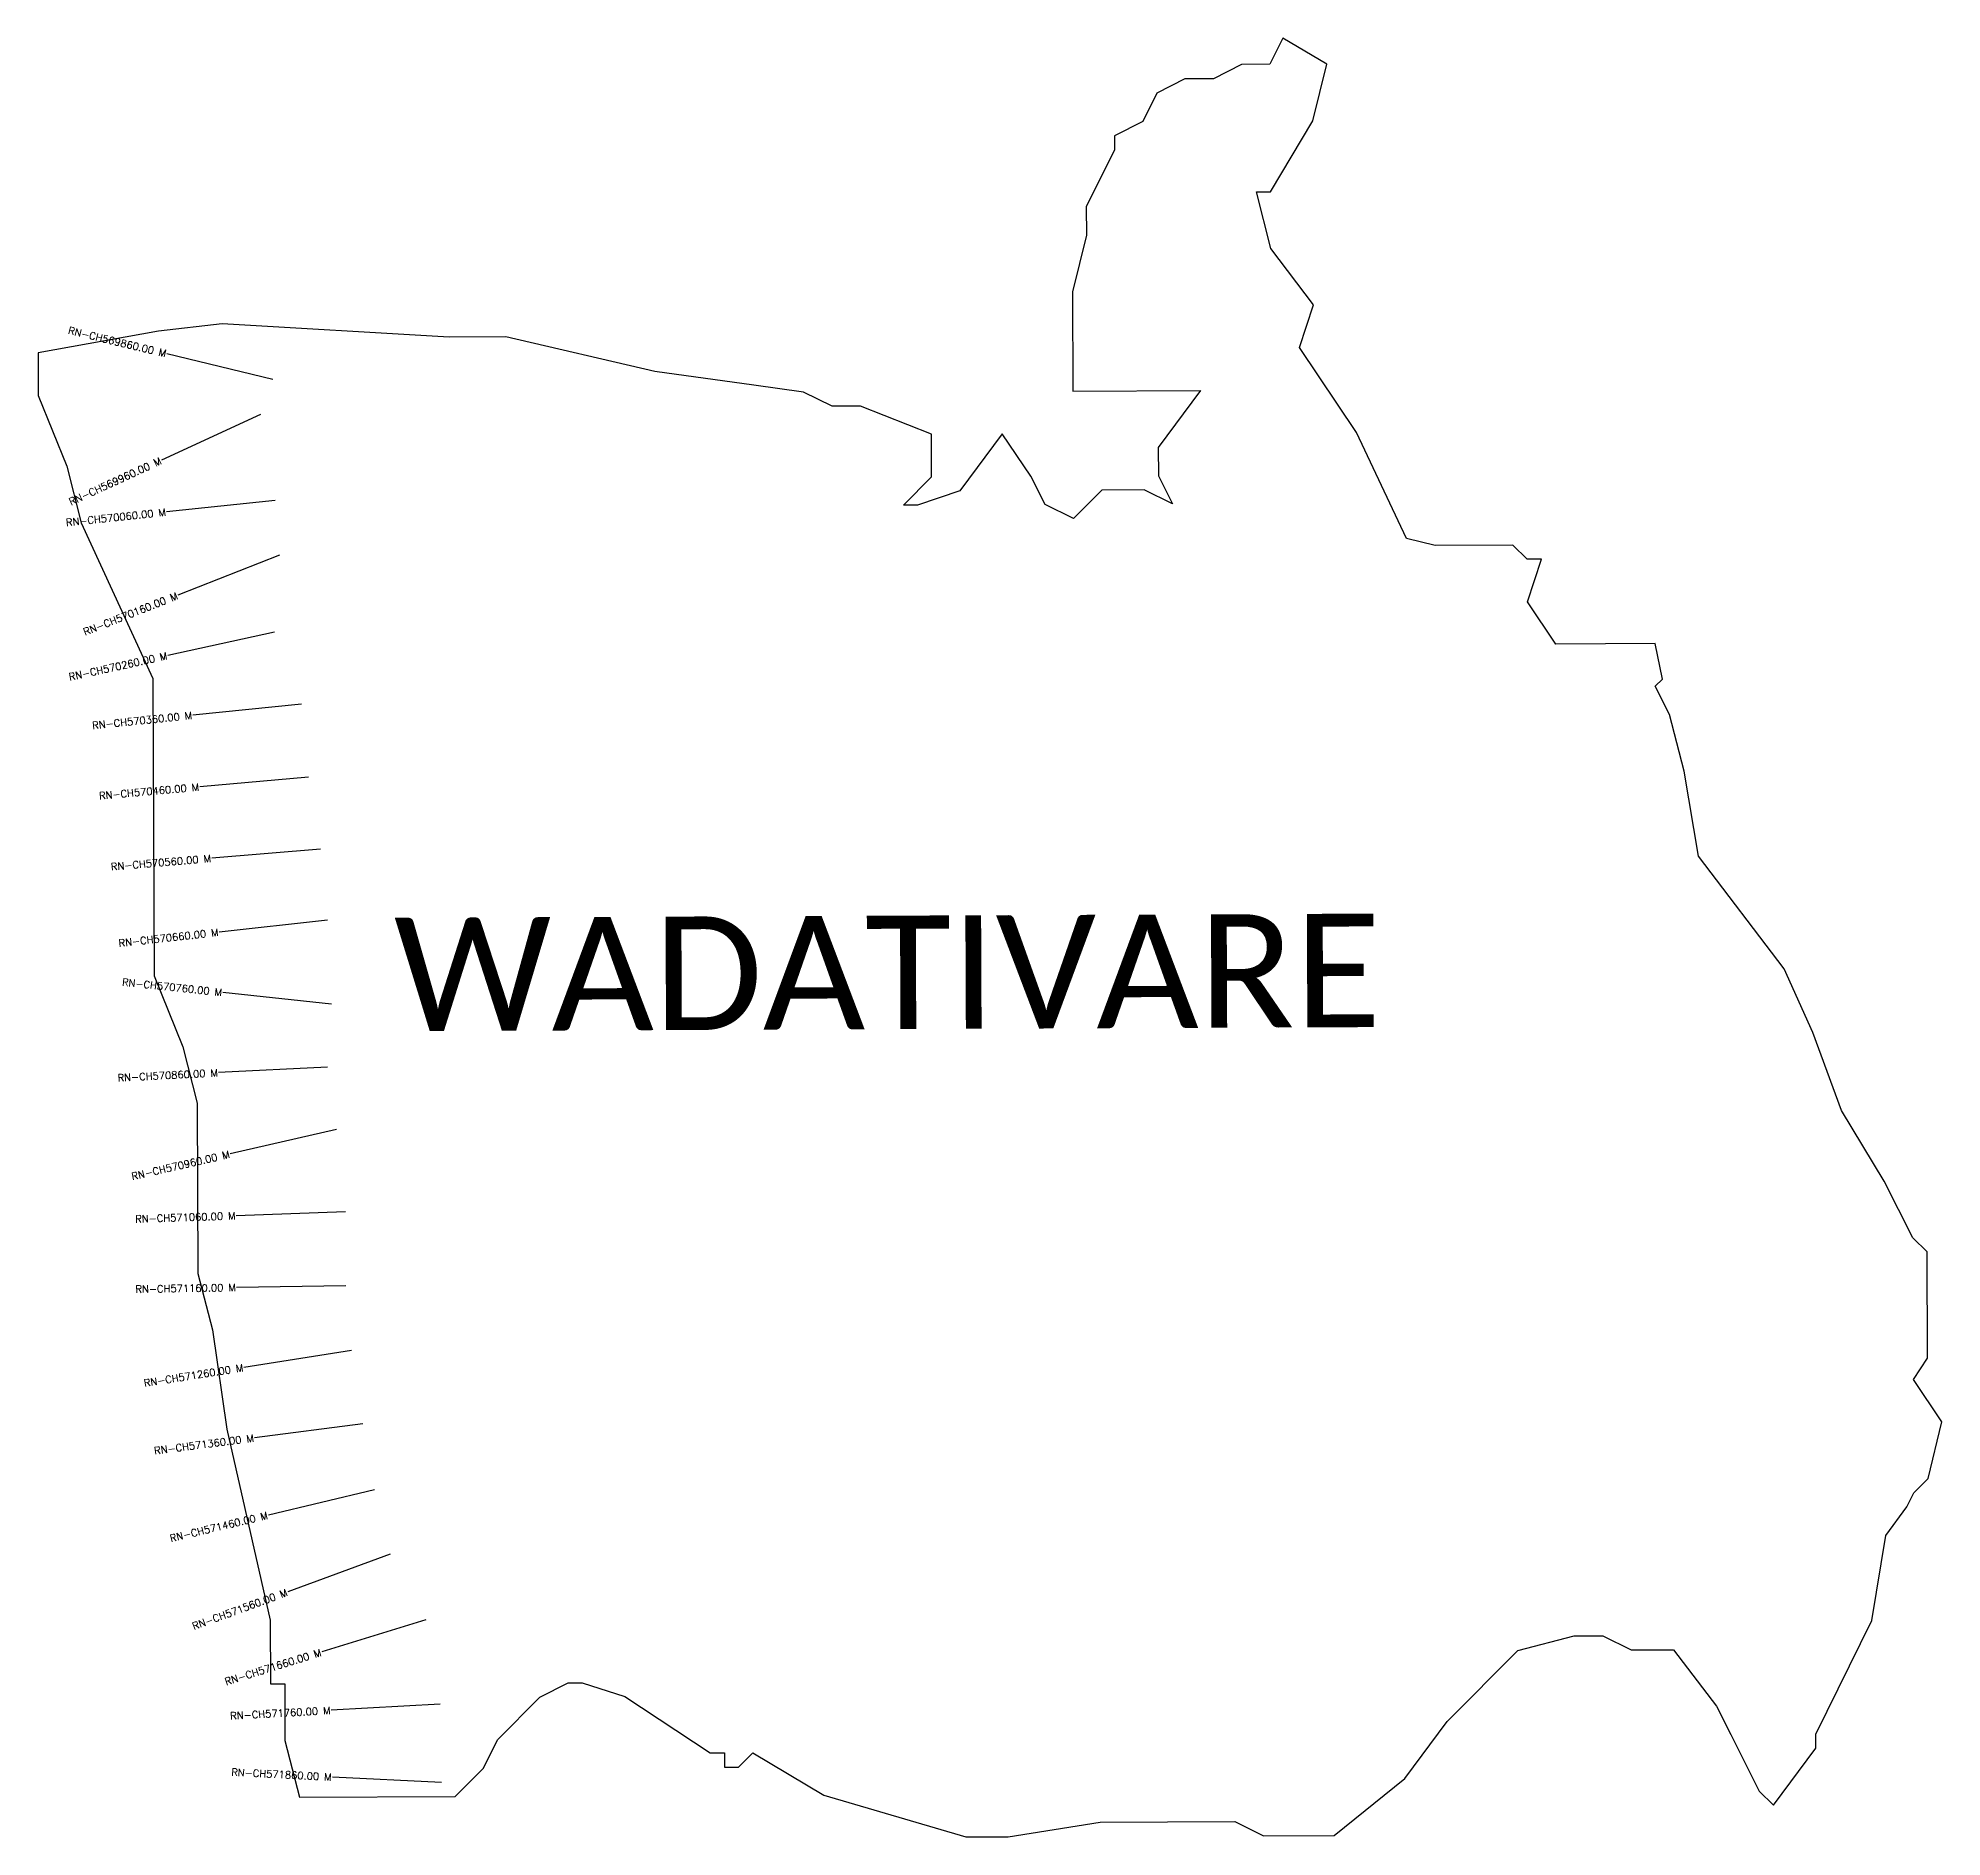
# Model space of a CAD drawing. Header units: metres. Extents: x 321594 to 324211, y 1843486 to 1845959.
import ezdxf
from ezdxf.enums import TextEntityAlignment as Align

# ---------------------------------------------------------------- set-up
doc = ezdxf.new("R2010")
doc.units = ezdxf.units.M
for name, color, linetype in [('CS', 134, 'Continuous'), ('CSMark', 6, 'Continuous'), ('VILLAGE BOUNDRY', 10, 'Continuous'), ('VILLAGE NAME', 250, 'Continuous')]:
    doc.layers.add(name, color=color, linetype=linetype)
doc.styles.get("Standard").update_dxf_attribs({"font": 'simplex.shx'})

msp = doc.modelspace()

# ---------------------------------------------------------------- linework, layer by layer
at = {"layer": 'CS'}
for p, q in [((321917.1, 1845489.6), (321771.3, 1845524.9)), ((321900.2, 1845441.7), (321764, 1845378.9)), ((321920.2, 1845323.3), (321771, 1845307.5)), ((321926, 1845248.3), (321786.5, 1845193.2)), ((321919.1, 1845142.5), (321772.5, 1845110.3)), ((321956.3, 1845043.4), (321807.1, 1845028.1)), ((321966.2, 1844942.9), (321816.7, 1844929.6)), ((321982.5, 1844844.1), (321833, 1844831.5)), ((321992.3, 1844746.6), (321843.3, 1844730)), ((321997.4, 1844631.1), (321848.2, 1844646.9)), ((321992.3, 1844544.5), (321842.5, 1844536.8)), ((322004.5, 1844458.8), (321858.3, 1844425.1)), ((322016.7, 1844345.3), (321866.8, 1844340.2)), ((322017.2, 1844244), (321867.2, 1844241.5)), ((322025.3, 1844155), (321877.1, 1844131.6)), ((322040.6, 1844054), (321891.8, 1844034.8)), ((322056.8, 1843963.5), (321910.9, 1843928.7)), ((322078.3, 1843874.9), (321937.4, 1843823.3)), ((322127.4, 1843784.8), (321984.2, 1843740.5)), ((322147, 1843668.8), (321997.2, 1843660.4)), ((322148.6, 1843560.9), (321998.8, 1843568.4))]:
    msp.add_line(p, q, dxfattribs=at)
at = {"layer": 'VILLAGE BOUNDRY'}
msp.add_lwpolyline([(323876.3, 1844834.6), (323856.3, 1844951.4), (323836.5, 1845029.2), (323816.8, 1845068), (323826.5, 1845077.8), (323816.6, 1845126.5), (323680.2, 1845125.9), (323641.1, 1845184.2), (323660.3, 1845242.7), (323640.8, 1845242.6), (323621.2, 1845262), (323514.1, 1845261.6), (323475.1, 1845271.1), (323406.3, 1845416.9), (323327.9, 1845533.5), (323347.1, 1845592), (323288.4, 1845669.7), (323268.6, 1845747.5), (323288, 1845747.5), (323346.1, 1845845.2), (323365.2, 1845923.2), (323305.1, 1845958.9), (323287.3, 1845922.8), (323248.3, 1845922.7), (323209.5, 1845903), (323170.5, 1845902.9), (323131.6, 1845883.3), (323112.4, 1845844.2), (323073.5, 1845824.6), (323073.5, 1845805.1), (323034.9, 1845727), (323035.1, 1845688), (323015.9, 1845610), (323016.5, 1845473.7), (323191.8, 1845474.5), (323133.7, 1845396.3), (323133.9, 1845357.3), (323153.5, 1845318.5), (323114.5, 1845337.7), (323056.1, 1845337.5), (323017.3, 1845298.4), (322978.2, 1845317.7), (322958.6, 1845356.6), (322919.4, 1845414.9), (322861.3, 1845336.7), (322802.9, 1845317), (322783.5, 1845316.9), (322822.2, 1845356), (322822, 1845414.4), (322724.4, 1845453), (322685.5, 1845452.8), (322646.4, 1845472.1), (322578.2, 1845481.6), (322441.8, 1845500.5), (322237.1, 1845548.3), (322159.2, 1845547.9), (321847.4, 1845566.1), (321759.8, 1845556), (321594.4, 1845526.1), (321594.6, 1845467.7), (321634, 1845370.4), (321653.8, 1845292.6), (321752.1, 1845078.8), (321753.9, 1844669.7), (321793.2, 1844572.5), (321813, 1844494.7), (321814, 1844260.9), (321833.9, 1844183.1), (321853.9, 1844046.8), (321913.4, 1843784.1), (321913.8, 1843696.5), (321933.3, 1843696.6), (321933.6, 1843618.7), (321953.5, 1843540.8), (322167.7, 1843541.7), (322206.5, 1843580.9), (322225.8, 1843619.9), (322284, 1843678.6), (322322.9, 1843698.2), (322342.3, 1843698.3), (322400.8, 1843679.1), (322518, 1843601.7), (322537.5, 1843601.8), (322537.6, 1843582.3), (322557.1, 1843582.4), (322576.5, 1843601.9), (322674.1, 1843543.9), (322869.1, 1843486.3), (322927.6, 1843486.5), (323054.1, 1843506.6), (323239.1, 1843507.4), (323278.2, 1843488), (323375.5, 1843488.4), (323472.6, 1843566.8), (323530.7, 1843644.9), (323627.7, 1843742.7), (323705.5, 1843762.6), (323744.5, 1843762.7), (323783.5, 1843743.4), (323841.9, 1843743.6), (323900.7, 1843666), (323920.4, 1843627.1), (323959.6, 1843549.3), (323979.2, 1843530), (324037.3, 1843608.2), (324037.2, 1843627.6), (324114.5, 1843783.8), (324133.5, 1843900.7), (324162.5, 1843939.8), (324172.1, 1843959.3), (324191.6, 1843978.9), (324210.7, 1844056.9), (324171.5, 1844115.1), (324190.9, 1844144.5), (324190.2, 1844290.5), (324170.6, 1844309.9), (324131.4, 1844387.6), (324072.6, 1844484.8), (324033.1, 1844591.8), (323993.8, 1844679.3)], close=True, dxfattribs=at)

# ---------------------------------------------------------------- texts
at = {"layer": 'CSMark'}
for s, rotation, p in [('RN-CH569860.00 M', 346.4148, (321770.3, 1845525.1)), ('RN-CH569960.00 M', 24.7264, (321763.1, 1845378.5)), ('RN-CH570060.00 M', 6.0474, (321770, 1845307.4)), ('RN-CH570160.00 M', 21.5759, (321785.6, 1845192.8)), ('RN-CH570260.00 M', 12.3938, (321771.6, 1845110.1)), ('RN-CH570360.00 M', 5.8374, (321806.1, 1845028)), ('RN-CH570460.00 M', 5.0757, (321815.7, 1844929.5)), ('RN-CH570560.00 M', 4.834, (321832, 1844831.4)), ('RN-CH570660.00 M', 6.3537, (321842.3, 1844729.9)), ('RN-CH570760.00 M', 353.974, (321847.2, 1844647)), ('RN-CH570860.00 M', 2.947, (321841.5, 1844536.7)), ('RN-CH570960.00 M', 13.0001, (321857.4, 1844424.9)), ('RN-CH571060.00 M', 1.9334, (321865.8, 1844340.2)), ('RN-CH571160.00 M', 0.9448, (321866.2, 1844241.5)), ('RN-CH571260.00 M', 8.9626, (321876.2, 1844131.4)), ('RN-CH571360.00 M', 7.3619, (321890.8, 1844034.7)), ('RN-CH571460.00 M', 13.4135, (321909.9, 1843928.5)), ('RN-CH571560.00 M', 20.1149, (321936.5, 1843822.9)), ('RN-CH571660.00 M', 17.2061, (321983.2, 1843740.2)), ('RN-CH571760.00 M', 3.2113, (321996.2, 1843660.3)), ('RN-CH571860.00 M', 357.1111, (321997.8, 1843568.5))]:
    msp.add_text(s, height=10, rotation=rotation, dxfattribs=at).set_placement(p, align=Align.MIDDLE_RIGHT)
at = {"layer": 'VILLAGE NAME', "insert": (322083.2, 1844749.7), "char_height": 155.989, "attachment_point": 1, "rotation": 0.2435}
msp.add_mtext_dynamic_manual_height_columns('{\\fCalibri|b0|i0|c0|p34;WADATIVARE}', width=3672.639, gutter_width=779.9, heights=[0], dxfattribs=at)

doc.saveas('drawing.dxf')
